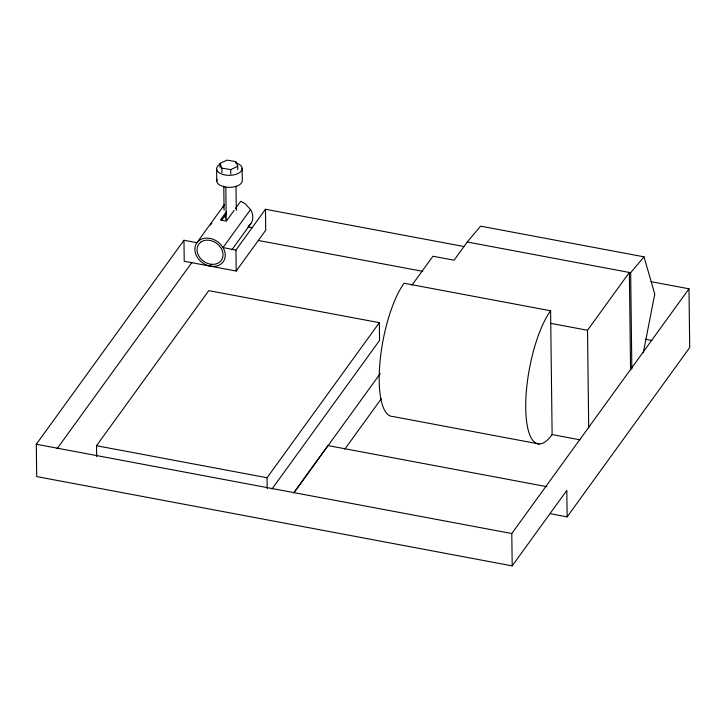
<?xml version="1.0" encoding="UTF-8"?>
<svg xmlns="http://www.w3.org/2000/svg" width="726" height="726" viewBox="0 0 726 726"><rect width="100%" height="100%" fill="white"/><g stroke="black" fill="none" stroke-linecap="round" stroke-linejoin="round"><path stroke-width="1.09" d="M643.3 352.645L654.77 294.112L644.035 256.841L480.612 226.149L467.245 242.012L454.086 260.198L432.932 256.224L412.059 285.046M550.471 513.745L567.142 516.876L566.815 490.422L512.193 565.881L36.699 476.583L36.3 444.248L183.968 240.27L196.918 242.702L224.343 204.777A16.262 12.959 35.9 0 0 222.864 207.845M210.458 225.024L211.774 223.209M226.331 211.874L220.441 220.005L226.303 221.185L234.153 210.34M221.775 220.214L226.349 213.889M57.073 448.732L191.954 262.413M235.46 208.534L240.687 201.311L245.043 203.598L250.679 209.723A16.262 12.959 35.9 0 1 248.464 226.04M250.543 209.551L222.991 247.602L235.941 250.034L265.462 209.26L463.85 246.513M210.213 266.143A16.262 12.959 35.9 0 0 223.127 247.784L220.677 244.453A16.262 12.959 35.9 0 0 199.169 240.415L196.791 242.838A16.262 12.959 35.9 0 0 210.213 266.143L211.52 264.328M231.821 249.889L250.842 223.617M96.658 456.636L96.522 445.719L208.789 290.645L379.335 322.671L379.553 340.43L271.932 489.079M183.968 240.27L184.222 261.26L236.204 271.025L265.716 230.251L265.462 209.26M267.195 488.662L267.068 477.744L379.335 322.671M293.64 492.927L327.925 445.564L546.814 486.665M294.302 492.301L380.27 373.554M344.814 449.14L381.25 398.81M588.704 427.995L587.515 330.266L629.369 272.45L630.558 369.924M512.193 565.881L511.794 533.537L688.983 288.794L651.086 281.679M567.142 516.876L689.7 347.582L688.983 288.794M631.847 369.035L630.667 272.695L644.035 256.841M220.105 167.851L220.051 163.386L227.066 160.119L235.905 161.599L237.738 166.345L237.774 169.693M220.051 163.386L221.875 168.123L230.714 169.603L237.738 166.345M467.245 242.012L630.667 272.695M248.029 226.929L252.448 227.755M258.32 240.469L422.714 271.342M579.965 439.802L552.123 434.575L550.607 310.773L404.083 283.249A72.455 22.288 -79.4 0 0 379.87 363.354A72.455 22.288 -79.4 0 0 392.666 416.479L539.191 443.994M645.251 339.242L651.921 340.485M550.762 323.369L587.515 330.266M96.522 445.719L267.068 477.744M36.3 444.248L511.794 533.537M224.724 215.531L226.222 220.314L225.822 187.172M242.166 168.359L242.321 180.375A12.787 6.643 -0.7 0 1 228.327 187.344A12.787 6.643 -0.7 0 1 217.083 179.349M235.995 186.092L236.295 210.395M235.941 250.034L236.204 271.025M230.714 169.603L230.768 174.068M223.78 186.001L224.08 210.313M221.875 168.123L221.929 172.588M216.62 169.058L216.765 181.073M235.387 162.787A12.787 6.643 -0.7 0 1 240.125 172.225A12.787 6.643 -0.7 0 1 221.539 174.013A12.787 6.643 -0.7 0 1 220.032 164.267M552.123 434.575A72.455 22.288 -79.4 0 1 525.715 408.103A72.455 22.288 -79.4 0 1 550.607 310.773M200.748 242.13L198.715 244.199A13.894 11.081 35.9 0 0 210.186 264.128A13.894 11.081 35.9 0 0 221.221 248.428L219.125 245.588A13.894 11.081 35.9 0 0 200.748 242.13"/></g></svg>
